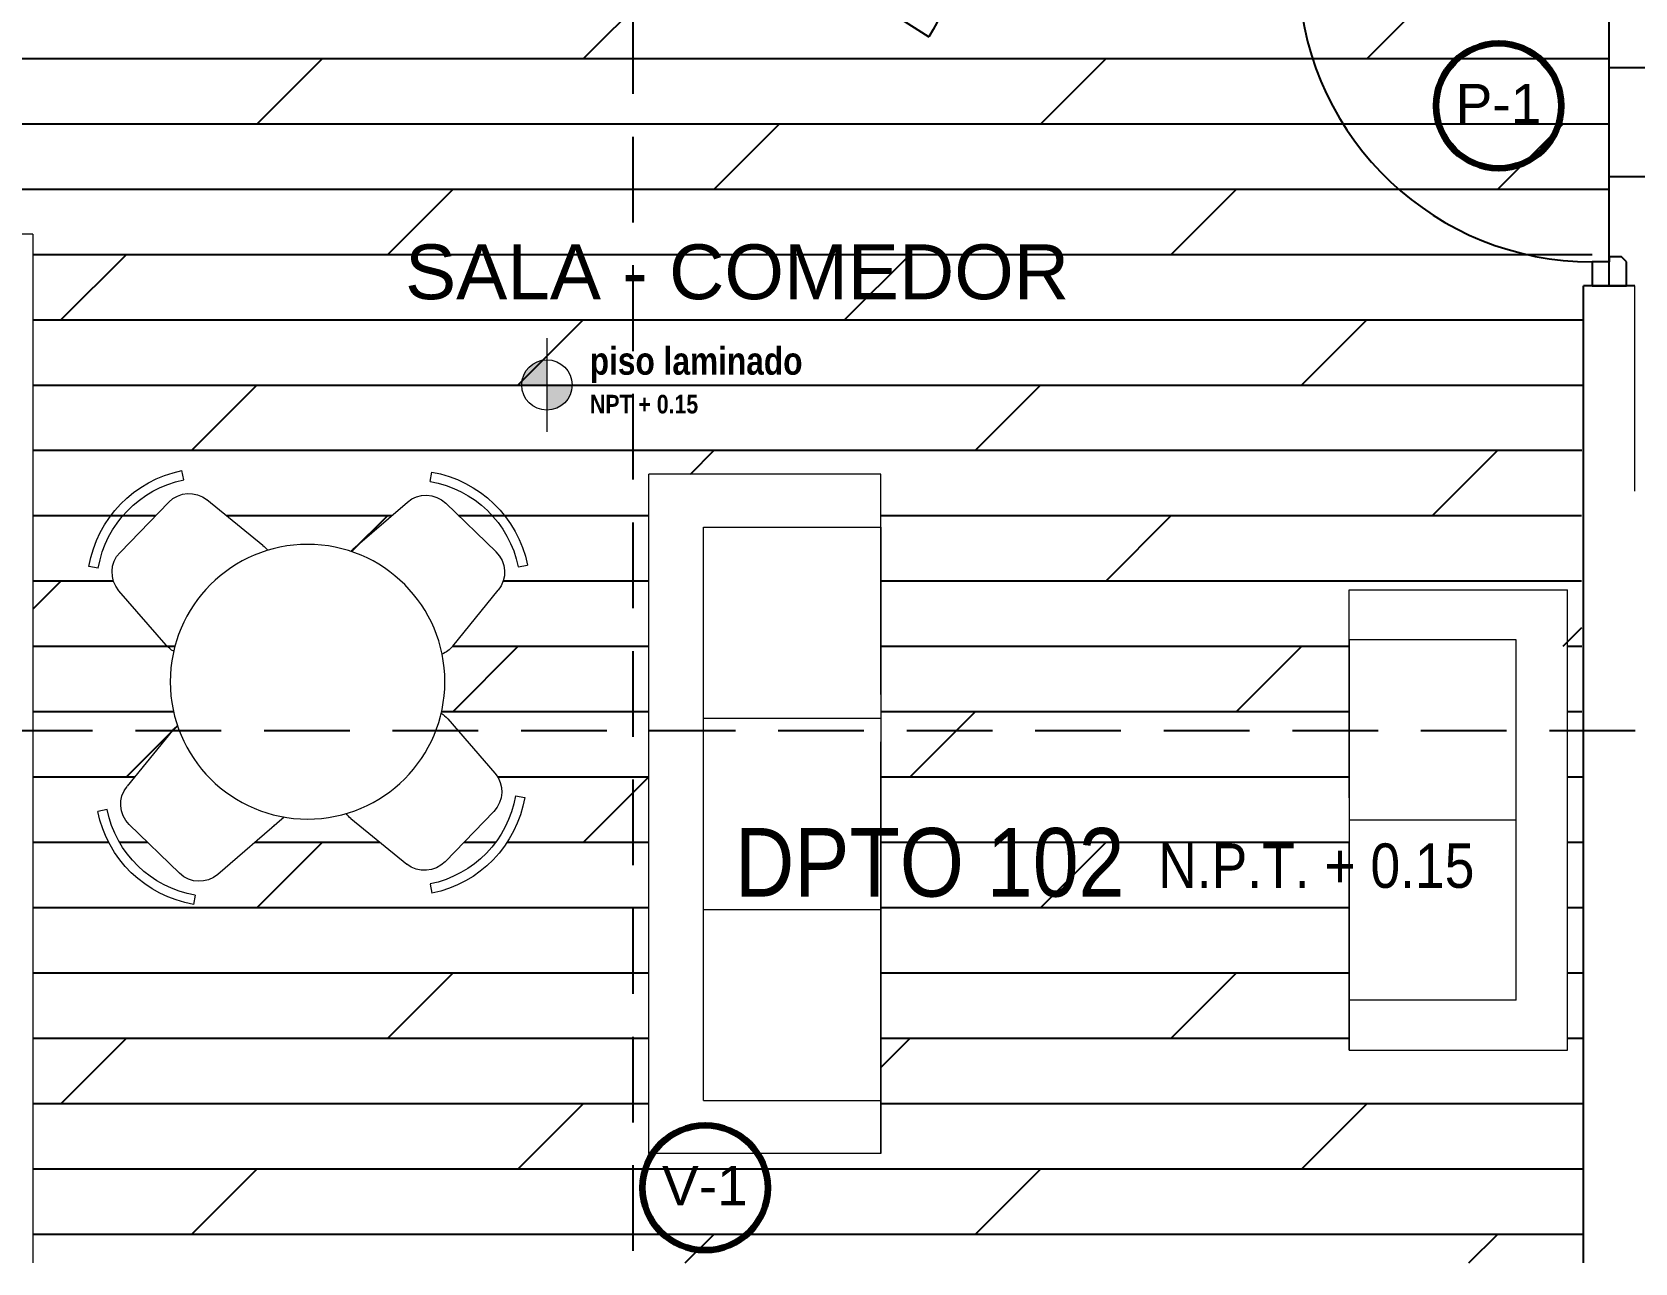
# Model space of a CAD drawing. Header units: millimetres. Extents: x 2204.1 to 2242.3, y 1175.1 to 1221.8.
# Drawn here: x 2216.969 to 2221.645, y 1194.638 to 1198.229 of the extents above; entities that cross this region are included whole.
import ezdxf
from ezdxf.enums import TextEntityAlignment as Align

# ---------------------------------------------------------------- set-up
doc = ezdxf.new("R2010")
doc.units = ezdxf.units.MM
doc.linetypes.add('HIDDEN', pattern=[0.375, 0.25, -0.125])
doc.linetypes.add('HIDDEN2', pattern=[0.1875, 0.125, -0.0625])
for name, color, linetype, lineweight in [('01', 1, 'Continuous', 5), ('mobiliario', 2, 'Continuous', 18), ('MURO ALTO', 6, 'Continuous', 18), ('puertas', 2, 'Continuous', 13), ('TEXTO', 4, 'Continuous', 5)]:
    doc.layers.add(name, color=color, linetype=linetype, lineweight=lineweight)
for name, color, linetype in [('02', 7, 'Continuous'), ('06', 6, 'Continuous'), ('08', 5, 'Continuous'), ('DETALLES PUERTAS', 8, 'Continuous'), ('muros', 1, 'Continuous'), ('Textura LINEAS', 253, 'HIDDEN2')]:
    doc.layers.add(name, color=color, linetype=linetype)
doc.styles.add('ARVIM', font='framd.ttf', dxfattribs={"width": 0.9, "height": 0.2})
doc.styles.add('ROMAND', font='arial.ttf')
doc.styles.get("Standard").update_dxf_attribs({"font": 'arial.ttf'})
doc.styles.add('technicbold', font='techb___.ttf', dxfattribs={"height": 0.17})
doc.dimstyles.new('ARVIM', dxfattribs={"dimscale": 0.12, "dimtxt": 1, "dimasz": 1.25, "dimexe": 0.8, "dimexo": 1, "dimtad": 2, "dimtih": 1, "dimtoh": 1, "dimzin": 4, "dimdsep": 46, "dimtxsty": 'ROMAND', "dimblk": 'ARCHTICK', "dimcen": 0, "dimdle": 1, "dimclrd": 1, "dimclre": 1, "dimclrt": 251, "dimadec": 0, "dimazin": 0, "dimtfac": 1, "dimtix": 1, "dimtmove": 0, "dimatfit": 3, "dimldrblk": 'ARCHTICK', "dimfxl": 1, "dimarcsym": 0})

# ---------------------------------------------------------------- blocks, each defined once
blk = doc.blocks.new('p7')
at = {"layer": 'DETALLES PUERTAS', "color": 0, "linetype": 'ByBlock'}
for p, q in [((0.6139, 0.035), (0.6139, 0.635)), ((0.6139, 0.635), (0.6489, 0.635)), ((0.6489, 0.635), (0.6489, 0.035)), ((0.5739, 0.5632), (0.5739, 0.4832)), ((0.6089, 0.5732), (0.5839, 0.5732)), ((0.6089, 0.5832), (0.6089, 0.5432)), ((0.6139, 0.5832), (0.6089, 0.5832)), ((0.6539, 0.5832), (0.6489, 0.5832)), ((0.6539, 0.5432), (0.6539, 0.5832)), ((0.6539, 0.5732), (0.6789, 0.5732)), ((0.6889, 0.5632), (0.6889, 0.4832)), ((0.5839, 0.4832), (0.5939, 0.5532)), ((0.5939, 0.5532), (0.6089, 0.5532)), ((0.6089, 0.5432), (0.6139, 0.5432)), ((0.6489, 0.5432), (0.6539, 0.5432)), ((0.6689, 0.5532), (0.6539, 0.5532)), ((0.6789, 0.4832), (0.6689, 0.5532)), ((0.5739, 0.4832), (0.5839, 0.4832)), ((0.6889, 0.4832), (0.6789, 0.4832)), ((0.0489, 0.035), (0, 0.035)), ((0, 0.035), (0, -0.035)), ((0.0489, 0), (0.0489, 0.035)), ((0.6489, 0.035), (0.6139, 0.035)), ((0.6489, 0.035), (0.6489, 0)), ((0.7, 0.035), (0.6489, 0.035)), ((0.7, -0.035), (0.7, 0.035)), ((0.0589, 0), (0.0489, 0)), ((0.0589, -0.025), (0.0589, 0)), ((0.6389, 0), (0.6389, -0.025)), ((0.6489, 0), (0.6389, 0)), ((0.0489, -0.035), (0.0589, -0.025)), ((0.6389, -0.025), (0.6489, -0.035)), ((0, -0.035), (0.0489, -0.035)), ((0.6489, -0.035), (0.7, -0.035))]:
    blk.add_line(p, q, dxfattribs=at)
for centre, radius, start, end in [((0.6489, 0.035), 0.6, 93.3442, 180), ((0.5839, 0.5632), 0.01, 90, 180), ((0.6789, 0.5632), 0.01, 0, 90)]:
    blk.add_arc(centre, radius, start, end, dxfattribs=at)
blk = doc.blocks.new('sofff')
for p, q in [((384.2552, -632.6644), (384.8925, -632.6644)), ((384.2552, -632.8106), (384.2552, -632.6644)), ((384.8925, -634.5324), (384.8925, -632.6644)), ((384.2552, -633.2708), (384.2552, -632.8106)), ((384.3308, -632.8106), (384.2552, -632.8106)), ((384.7425, -632.8106), (384.3308, -632.8106)), ((384.4729, -632.8106), (384.4729, -632.8112)), ((384.7425, -634.3861), (384.7425, -632.8106)), ((384.7425, -633.3358), (384.2552, -633.3358)), ((384.2552, -634.5324), (384.2552, -633.4007)), ((384.7425, -633.861), (384.2552, -633.861)), ((384.7425, -634.3861), (384.2552, -634.3861)), ((384.2552, -634.5324), (384.8925, -634.5324))]:
    blk.add_line(p, q)
blk.add_lwpolyline([(384.2552, -632.8106), (384.2552, -634.5324)])
blk = doc.blocks.new('vv')
for p, q in [((373.7372, -633.1787), (373.7372, -631.8359)), ((374.3746, -631.8359), (373.7372, -631.8359)), ((374.3746, -631.9822), (374.3746, -631.8359)), ((373.8872, -631.9822), (374.299, -631.9822)), ((373.8872, -633.0325), (373.8872, -631.9822)), ((374.1568, -631.9822), (374.1568, -631.9828)), ((374.299, -631.9822), (374.3746, -631.9822)), ((374.3746, -632.4424), (374.3746, -631.9822)), ((373.8872, -632.5073), (374.3746, -632.5073)), ((374.3746, -633.1787), (374.3746, -632.5723)), ((373.8872, -633.0325), (374.3746, -633.0325)), ((373.8872, -633.0325), (374.3746, -633.0325)), ((374.3746, -633.1787), (373.7372, -633.1787))]:
    blk.add_line(p, q)
blk.add_lwpolyline([(374.3746, -631.9822), (374.3746, -633.1787)])
blk = doc.blocks.new('Com1-c-4')
for p, q in [((-0.446, 0.7293), (-0.4518, 0.7632)), ((0.4509, 0.7349), (0.4578, 0.7686)), ((-0.6861, 0.4726), (-0.503, 0.6501)), ((-0.1653, 0.4821), (-0.3636, 0.654)), ((0.1628, 0.4965), (0.3663, 0.6622)), ((0.5055, 0.654), (0.683, 0.471)), ((-0.767, 0.418), (-0.8007, 0.4249)), ((0.7622, 0.4139), (0.7961, 0.4198)), ((-0.5286, 0.1299), (-0.6943, 0.3333)), ((0.515, 0.1332), (0.6869, 0.3315)), ((-0.5101, -0.1347), (-0.6819, -0.333)), ((0.4918, -0.1773), (0.6575, -0.3808)), ((-0.7573, -0.4154), (-0.7912, -0.4212)), ((0.7303, -0.4655), (0.764, -0.4723)), ((-0.5006, -0.6554), (-0.678, -0.4724)), ((-0.1578, -0.498), (-0.3613, -0.6636)), ((0.0859, -0.4926), (0.3269, -0.7014)), ((0.6493, -0.52), (0.4663, -0.6975)), ((-0.446, -0.7364), (-0.4529, -0.7701)), ((0.4093, -0.7768), (0.4151, -0.8107))]:
    blk.add_line(p, q)
blk.add_circle((0, 0), 0.5)
for centre, radius, start, end in [((-0.3791, 0.3391), 0.4303, 99.73819, 168.49887), ((0.372, 0.347), 0.4303, 9.73819, 78.49887), ((-0.3791, 0.3391), 0.3959, 99.73819, 168.49887), ((0.372, 0.347), 0.3959, 9.73819, 78.49887), ((-0.4312, 0.576), 0.1032, 49.08827, 134.11853), ((0.4314, 0.5821), 0.1032, 44.11853, 129.14879), ((-0.6142, 0.3985), 0.1032, 134.11853, 219.14879), ((-0.2329, 0.4041), 0.1032, 43.03853, 49.08827), ((0.2279, 0.4165), 0.1032, 129.14879, 143.12346), ((0.6089, 0.3991), 0.1032, 319.08827, 44.11853), ((-0.4486, 0.195), 0.1032, 219.14879, 246.44058), ((0.437, 0.2008), 0.1032, 299.31158, 319.08827), ((-0.4321, -0.2023), 0.1032, 121.91555, 139.08827), ((0.4118, -0.2425), 0.1032, 39.14879, 53.12346), ((-0.604, -0.4006), 0.1032, 139.08827, 224.11853), ((0.5775, -0.446), 0.1032, 314.11853, 39.14879), ((-0.3671, -0.3484), 0.4303, 189.73819, 258.49887), ((-0.3671, -0.3484), 0.3959, 189.73819, 258.49887), ((0.3423, -0.3865), 0.3959, 279.73819, 348.49887), ((-0.223, -0.4179), 0.1032, 309.14879, 323.12346), ((0.1962, -0.4516), 0.1032, 223.03853, 229.08827), ((0.3423, -0.3865), 0.4303, 279.73819, 348.49887), ((-0.4265, -0.5836), 0.1032, 224.11853, 309.14879), ((0.3945, -0.6234), 0.1032, 229.08827, 314.11853)]:
    blk.add_arc(centre, radius, start, end)
blk = doc.blocks.new('puerta vai ven')
at = {"layer": '02'}
for p, q in [((656.305, 163.5864), (656.305, 163.5346)), ((656.379, 163.5864), (656.305, 163.5864)), ((656.379, 163.5864), (656.379, 163.5346)), ((656.305, 163.5346), (656.3156, 163.524)), ((656.3684, 163.524), (656.379, 163.5346)), ((656.3156, 163.524), (656.3684, 163.524)), ((656.3462, 163.524), (656.6918, 162.9817)), ((656.01, 163.0614), (656.0523, 163.1347)), ((656.0615, 163.1294), (656.0336, 163.06)), ((656.0523, 163.1347), (656.0615, 163.1294)), ((656.1485, 163.0791), (656.1023, 163.0203)), ((656.1576, 163.0738), (656.1485, 163.0791)), ((656.0368, 163.0337), (656.0139, 163.0469)), ((656.0526, 163.0612), (656.0315, 163.0246)), ((656.0336, 163.06), (656.0474, 163.052)), ((656.0572, 163.0585), (656.0526, 163.0612)), ((656.0727, 163.0008), (656.0939, 163.0374)), ((656.0939, 163.0374), (656.0893, 163.04)), ((656.1153, 163.0006), (656.1576, 163.0738)), ((656.0315, 163.0246), (656.0361, 163.0219)), ((656.0681, 163.0034), (656.0727, 163.0008)), ((656.078, 163.0099), (656.1009, 162.9967)), ((656.1023, 163.0203), (656.0886, 163.0282))]:
    blk.add_line(p, q, dxfattribs=at)
blk.add_lwpolyline([(656.326, 163.524), (656.358, 163.5055), (656.0408, 162.956), (656.0087, 162.9745)], close=True, dxfattribs=at)
for centre, radius, start, end in [((656.0192, 163.0561), 0.0106, 150, 240), ((656.1062, 163.0059), 0.0106, 240, 330), ((656.3426, 163.5698), 0.6839, 243.8159, 300.7054)]:
    blk.add_arc(centre, radius, start, end, dxfattribs=at)
blk = doc.blocks.new('A$C36C01319')
at = {"layer": '02', "xscale": 1.140943848105845, "yscale": 1.140943848105845, "zscale": 1.140943848105845, "rotation": 89.99999999996574}
blk.add_blockref('puerta vai ven', (186.6428, -748.4691), dxfattribs=at)
blk = doc.blocks.new('_ARCHTICK')
at = {"color": 0, "linetype": 'ByBlock', "const_width": 0.15}
blk.add_lwpolyline([(-0.5, -0.5), (0.5, 0.5)], dxfattribs=at)
blk = doc.blocks.new('*D51')
at = {"layer": 'DEFPOINTS', "color": 0, "transparency": 16777216}
for p in [(2217.9561, 1194.6385), (2209.2676, 1194.4885), (2217.9561, 1194.4885)]:
    blk.add_point(p, dxfattribs=at)
at = {"layer": 'muros', "color": 1, "lineweight": -2, "transparency": 16777216}
for p, q in [((2209.2676, 1194.6385), (2209.2676, 1194.7885)), ((2209.2796, 1194.6385), (2209.1716, 1194.6385)), ((2209.2676, 1194.6385), (2209.2676, 1194.4885)), ((2209.2796, 1194.4885), (2209.1716, 1194.4885)), ((2209.2676, 1194.4885), (2209.2676, 1194.3385))]:
    blk.add_line(p, q, dxfattribs=at)
at = {"layer": 'muros', "color": 1, "lineweight": -2, "transparency": 16777216, "xscale": 0.15, "yscale": 0.15, "zscale": 0.15}
for p, rotation in [((2209.2676, 1194.6385), 270), ((2209.2676, 1194.4885), 90)]:
    blk.add_blockref('_ARCHTICK', p, dxfattribs=dict(at, rotation=rotation))
at = {"layer": 'muros', "color": 251, "lineweight": 200, "transparency": 16777216, "insert": (2209.087, 1194.5635), "char_height": 0.12, "attachment_point": 5, "style": 'ROMAND'}
blk.add_mtext('.15', dxfattribs=at)
blk = doc.blocks.new('*D191')
at = {"layer": 'DEFPOINTS', "color": 0, "transparency": 16777216}
for p in [(2217.9561, 1194.6385), (2209.2676, 1194.4885), (2217.9561, 1194.4885)]:
    blk.add_point(p, dxfattribs=at)
at = {"layer": 'muros', "color": 1, "lineweight": -2, "transparency": 16777216}
for p, q in [((2209.2676, 1194.6385), (2209.2676, 1194.7885)), ((2209.2796, 1194.6385), (2209.1716, 1194.6385)), ((2209.2676, 1194.6385), (2209.2676, 1194.4885)), ((2209.2796, 1194.4885), (2209.1716, 1194.4885)), ((2209.2676, 1194.4885), (2209.2676, 1194.3385))]:
    blk.add_line(p, q, dxfattribs=at)
at = {"layer": 'muros', "color": 1, "lineweight": -2, "transparency": 16777216, "xscale": 0.15, "yscale": 0.15, "zscale": 0.15}
for p, rotation in [((2209.2676, 1194.6385), 270), ((2209.2676, 1194.4885), 90)]:
    blk.add_blockref('_ARCHTICK', p, dxfattribs=dict(at, rotation=rotation))
at = {"layer": 'muros', "color": 251, "lineweight": 200, "transparency": 16777216, "insert": (2209.087, 1194.5635), "char_height": 0.12, "attachment_point": 5, "style": 'ROMAND'}
blk.add_mtext('.15', dxfattribs=at)
blk = doc.blocks.new('Nivel')
at = {"layer": '01', "ltscale": 0.8}
h = blk.add_hatch(color=256, dxfattribs=at)
h.paths.add_polyline_path([(0, 0), (0, 0.1401, 0.414214), (-0.1401, 0)])
h.paths.add_polyline_path([(0, 0), (0, -0.1401, 0.414214), (0.1401, 0)])
for p, q in [((0, 0.2605), (0, -0.2601)), ((-0.2601, 0.0002), (1.6064, 0.0002)), ((0, 0), (0, 0)), ((0, 0), (0, 0))]:
    blk.add_line(p, q, dxfattribs=at)
blk.add_circle((0, 0), 0.1401, dxfattribs=at)

msp = doc.modelspace()

# ---------------------------------------------------------------- linework, layer by layer
at = {"layer": '06'}
for p, q in [((2221.4953, 1196.8506), (2221.4953, 1197.4885)), ((2221.6453, 1197.4885), (2221.4953, 1197.4885)), ((2221.4953, 1194.6384), (2221.4953, 1196.8895)), ((2221.4953, 1194.6385), (2221.4953, 1196.8894))]:
    msp.add_line(p, q, dxfattribs=at)
at = {"layer": '08', "color": 252, "linetype": 'HIDDEN'}
for p, q in [((2218.7225, 1185.6733), (2218.7225, 1218.4182)), ((2206.3959, 1196.1918), (2238.5903, 1196.1918))]:
    msp.add_line(p, q, dxfattribs=at)
at = {"layer": 'MURO ALTO'}
for p, q in [((2216.9719, 1197.6389), (2216.8219, 1197.6389)), ((2216.9719, 1197.6389), (2216.9719, 1194.6384)), ((2221.6453, 1196.8894), (2221.6453, 1197.4885)), ((2221.4953, 1196.7384), (2221.4953, 1196.8895)), ((2221.4953, 1196.7382), (2221.4953, 1196.8894)), ((2221.4953, 1196.7395), (2221.4953, 1196.7395)), ((2221.4953, 1196.7394), (2221.4953, 1196.7394))]:
    msp.add_line(p, q, dxfattribs=at)
at = {"layer": 'muros', "lineweight": 200}
for centre in [(2221.2478, 1198.0136), (2218.9328, 1194.8576)]:
    msp.add_circle(centre, 0.1824, dxfattribs=at)
at = {"layer": 'Textura LINEAS', "linetype": 'ByBlock'}
for p, q in [((2221.5703, 1197.4885), (2221.5703, 1198.4517)), ((2218.5782, 1198.1518), (2218.7687, 1198.3423)), ((2220.8642, 1198.1518), (2221.0547, 1198.3423)), ((2212.8953, 1198.1517), (2221.5703, 1198.1517)), ((2217.6257, 1197.9613), (2217.8162, 1198.1518)), ((2219.9117, 1197.9613), (2220.1022, 1198.1518)), ((2212.8953, 1197.9612), (2221.5703, 1197.9612)), ((2218.9592, 1197.7708), (2219.1497, 1197.9613)), ((2221.2452, 1197.7708), (2221.4357, 1197.9613)), ((2212.8953, 1197.7707), (2221.5703, 1197.7707)), ((2218.0067, 1197.5803), (2218.1972, 1197.7708)), ((2220.2927, 1197.5803), (2220.4832, 1197.7708)), ((2216.9719, 1197.5802), (2221.5203, 1197.5802)), ((2217.0542, 1197.3898), (2217.2447, 1197.5803)), ((2219.3402, 1197.3898), (2219.5307, 1197.5803)), ((2216.9719, 1197.3897), (2221.494, 1197.3897)), ((2218.3877, 1197.1993), (2218.5782, 1197.3898)), ((2220.6737, 1197.1993), (2220.8642, 1197.3898)), ((2216.9719, 1197.1992), (2221.4923, 1197.1992)), ((2217.4352, 1197.0088), (2217.6257, 1197.1993)), ((2219.7212, 1197.0088), (2219.9117, 1197.1993)), ((2216.9719, 1197.0087), (2221.4906, 1197.0087)), ((2218.89, 1196.9396), (2218.9592, 1197.0088)), ((2221.0547, 1196.8183), (2221.2452, 1197.0088)), ((2216.9721, 1196.8182), (2217.3299, 1196.8182)), ((2217.536, 1196.8182), (2218.019, 1196.8182)), ((2217.9015, 1196.7131), (2218.0067, 1196.8183)), ((2218.2134, 1196.8182), (2218.7686, 1196.8182)), ((2219.445, 1196.8182), (2221.4891, 1196.8182)), ((2220.1022, 1196.6278), (2220.2927, 1196.8183)), ((2216.9725, 1196.6277), (2217.2066, 1196.6277)), ((2216.9728, 1196.5464), (2217.0542, 1196.6278)), ((2218.3439, 1196.6277), (2218.7686, 1196.6277)), ((2219.445, 1196.6277), (2221.4896, 1196.6277)), ((2221.4357, 1196.4373), (2221.49, 1196.4916)), ((2216.9731, 1196.4372), (2217.3861, 1196.4372)), ((2218.1962, 1196.4372), (2218.7686, 1196.4372)), ((2218.1972, 1196.2468), (2218.3877, 1196.4373)), ((2219.445, 1196.4372), (2220.8113, 1196.4372)), ((2220.4832, 1196.2468), (2220.6737, 1196.4373)), ((2221.4486, 1196.4372), (2221.4902, 1196.4372)), ((2216.9738, 1196.2467), (2217.382, 1196.2467)), ((2218.1641, 1196.2467), (2218.7686, 1196.2467)), ((2219.445, 1196.2467), (2220.8113, 1196.2467)), ((2219.5307, 1196.0563), (2219.7212, 1196.2468)), ((2221.4486, 1196.2467), (2221.4907, 1196.2467)), ((2217.2447, 1196.0563), (2217.3936, 1196.2052)), ((2216.9743, 1196.0562), (2217.2688, 1196.0562)), ((2218.3272, 1196.0562), (2218.7686, 1196.0562)), ((2218.5782, 1195.8658), (2218.7687, 1196.0563)), ((2219.445, 1196.0562), (2220.8113, 1196.0562)), ((2221.4486, 1196.0562), (2221.4912, 1196.0562)), ((2216.9741, 1195.8657), (2217.1925, 1195.8657)), ((2217.2239, 1195.8657), (2217.3057, 1195.8657)), ((2217.6197, 1195.8657), (2217.9842, 1195.8657)), ((2217.6257, 1195.6753), (2217.8162, 1195.8658)), ((2218.2295, 1195.8657), (2218.322, 1195.8657)), ((2218.3556, 1195.8657), (2218.7686, 1195.8657)), ((2219.445, 1195.8657), (2220.8113, 1195.8657)), ((2219.9117, 1195.6753), (2220.1022, 1195.8658)), ((2221.4486, 1195.8657), (2221.4918, 1195.8657)), ((2216.9739, 1195.6752), (2218.7686, 1195.6752)), ((2219.445, 1195.6752), (2220.8113, 1195.6752)), ((2221.4486, 1195.6752), (2221.4923, 1195.6752)), ((2216.9737, 1195.4847), (2218.7686, 1195.4847)), ((2218.0067, 1195.2943), (2218.1972, 1195.4848)), ((2219.445, 1195.4847), (2220.8113, 1195.4847)), ((2220.2927, 1195.2943), (2220.4832, 1195.4848)), ((2221.4486, 1195.4847), (2221.4929, 1195.4847)), ((2216.9735, 1195.2942), (2218.7686, 1195.2942)), ((2217.0542, 1195.1038), (2217.2447, 1195.2943)), ((2219.445, 1195.2086), (2219.5307, 1195.2943)), ((2219.445, 1195.2942), (2220.8113, 1195.2942)), ((2221.4486, 1195.2942), (2221.4934, 1195.2942)), ((2216.9733, 1195.1037), (2218.7686, 1195.1037)), ((2218.3877, 1194.9133), (2218.5782, 1195.1038)), ((2219.445, 1195.1037), (2221.4939, 1195.1037)), ((2220.6737, 1194.9133), (2220.8642, 1195.1038)), ((2216.9732, 1194.9132), (2221.4945, 1194.9132)), ((2217.4352, 1194.7228), (2217.6257, 1194.9133)), ((2219.7212, 1194.7228), (2219.9117, 1194.9133)), ((2216.973, 1194.7227), (2221.495, 1194.7227)), ((2218.8749, 1194.6385), (2218.9592, 1194.7228)), ((2221.1609, 1194.6385), (2221.2452, 1194.7228))]:
    msp.add_line(p, q, dxfattribs=at)
at = {"layer": 'Textura LINEAS', "color": 8, "linetype": 'Continuous', "ltscale": 8}
for p, q in [((2223.9205, 1198.1243), (2221.5703, 1198.1243)), ((2223.9205, 1197.8068), (2221.5703, 1197.8068))]:
    msp.add_line(p, q, dxfattribs=at)

# ---------------------------------------------------------------- block references
at = {"layer": '01', "xscale": 0.5247559576633212, "yscale": 0.5247559576633212, "zscale": 0.8073168571284746}
msp.add_blockref('Nivel', (2218.4711, 1197.1994), dxfattribs=at)
at = {"layer": '06', "xscale": -1, "rotation": 179.9999681969316}
msp.add_blockref('A$C36C01319', (2218.8959, 1198.9941), dxfattribs=at)
at = {"layer": 'mobiliario', "extrusion": (0, 0, -1), "xscale": 0.8011629005731681, "yscale": 0.8011629005731681, "zscale": -0.8011629005731681}
msp.add_blockref('Com1-c-4', (-2217.773, 1196.3337), dxfattribs=at)
at = {"layer": 'mobiliario', "xscale": -1.061244694516062, "yscale": 1.061244694516062, "zscale": 1.061244694516062}
msp.add_blockref('sofff', (2627.2337, 1868.3513), dxfattribs=at)
at = {"layer": 'mobiliario', "xscale": -1}
msp.add_blockref('vv', (2595.1859, 1828.4377), dxfattribs=at)
at = {"layer": 'puertas', "extrusion": (0, 0, -1), "xscale": -1.428561223144349, "yscale": 1.428561223144349, "zscale": -1.428561223144349, "rotation": 270}
msp.add_blockref('p7', (-2221.5703, 1197.4885), dxfattribs=at)

# ---------------------------------------------------------------- texts
msp.add_text('SALA - COMEDOR', height=0.16).set_placement((2219.026, 1197.4494), align=Align.CENTER)
at = {"layer": 'muros', "lineweight": 200}
for s, p in [('P-1', (2221.2472, 1197.9622)), ('V-1', (2218.9321, 1194.8062))]:
    msp.add_text(s, height=0.11516, dxfattribs=at).set_placement(p, align=Align.CENTER)
at = {"layer": 'TEXTO', "color": 3, "style": 'technicbold'}
for s, height, p in [('piso laminado ', 0.080593, (2218.5961, 1197.2292)), ('NPT + 0.15', 0.05416, (2218.5969, 1197.1164))]:
    msp.add_text(s, height=height, dxfattribs=at).set_placement(p)
at = {"layer": 'TEXTO', "style": 'ARVIM', "width": 0.9}
for s, height, p in [('DPTO 102', 0.2, (2219.5877, 1195.707)), ('N.P.T. + 0.15', 0.12947, (2220.7158, 1195.7325))]:
    msp.add_text(s, height=height, dxfattribs=at).set_placement(p, align=Align.CENTER)

# ---------------------------------------------------------------- dimensions: what is measured, and where the dimension line sits
at = {"layer": 'muros', "lineweight": 200}
for picture in ['*D51', '*D191']:
    dim = msp.add_linear_dim(base=(2209.2676, 1194.4885), p1=(2217.9561, 1194.6385), p2=(2217.9561, 1194.4885), angle=90, dimstyle='ARVIM', override={"dimfxl": 0.1, "dimfxlon": 1}, dxfattribs=at)
    dim.commit()
    dim.dimension.update_dxf_attribs({"geometry": picture, "text_midpoint": (2209.087, 1194.5635)})

doc.saveas('drawing.dxf')
